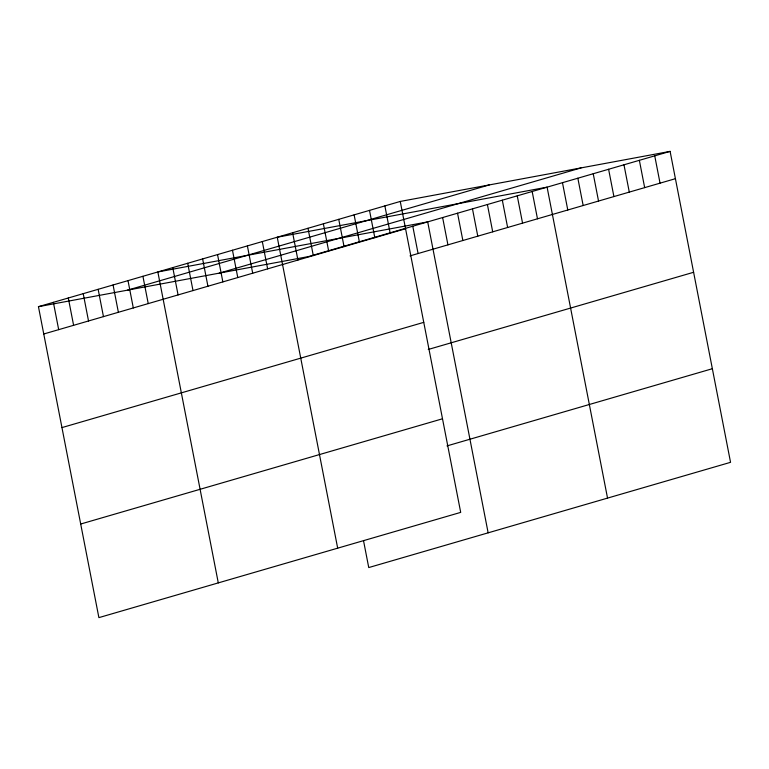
<?xml version="1.0" encoding="UTF-8"?>
<svg xmlns="http://www.w3.org/2000/svg" width="769" height="769" viewBox="0 0 769 769"><rect width="100%" height="100%" fill="white"/><g stroke="black" fill="none" stroke-linecap="round" stroke-linejoin="round"><path stroke-width="1.15" d="M400.255 201.44L460.698 512.385L98.893 617.622L38.45 306.677L400.255 201.44L670.107 151.378L730.55 462.323L368.745 567.56L363.516 540.645M127.5 290.163L489.305 184.916M219.252 273.139L581.056 167.902M670.107 151.378L308.302 256.615L38.45 306.677M43.756 333.996L405.561 228.749M410.05 255.875L675.413 178.687M61.953 427.593L423.757 322.355M428.246 349.472L693.609 272.284M80.697 524.025L442.502 418.788M446.991 445.905L712.354 368.716M654.736 155.847L660.042 183.157M639.356 160.317L644.662 187.626M623.976 164.797L629.292 192.106M608.606 169.267L613.912 196.576M593.226 173.736L598.532 201.045M577.846 178.206L583.162 205.525M562.475 182.686L567.782 209.995M607.539 498.101L547.095 187.155L277.244 237.227L337.678 548.172M532.167 191.5L537.483 218.809M517.249 195.835L522.555 223.145M502.32 200.18L507.627 227.489M487.402 204.516L492.708 231.834M472.474 208.86L477.78 236.17M457.545 213.205L462.861 240.514M442.627 217.54L447.933 244.85M488.142 532.83L427.699 221.885L157.847 271.957L218.29 582.892M412.78 226.23L418.086 253.539M384.875 205.919L390.191 233.228M369.505 210.389L374.811 237.698M354.125 214.859L359.431 242.168M338.745 219.328L344.06 246.647M323.374 223.808L328.68 251.117M307.994 228.278L313.3 255.587M292.614 232.747L297.93 260.066M262.316 241.562L267.622 268.871M247.387 245.907L252.703 273.216M232.469 250.242L237.775 277.561M217.54 254.587L222.856 281.896M202.622 258.932L207.928 286.241M187.694 263.267L193 290.576M172.765 267.612L178.081 294.921M142.919 276.292L148.234 303.601M128 280.637L133.306 307.946M113.072 284.972L118.378 312.291M98.144 289.317L103.459 316.626M83.225 293.662L88.531 320.971M68.297 297.997L73.603 325.306M53.378 302.342L58.684 329.651"/></g></svg>
